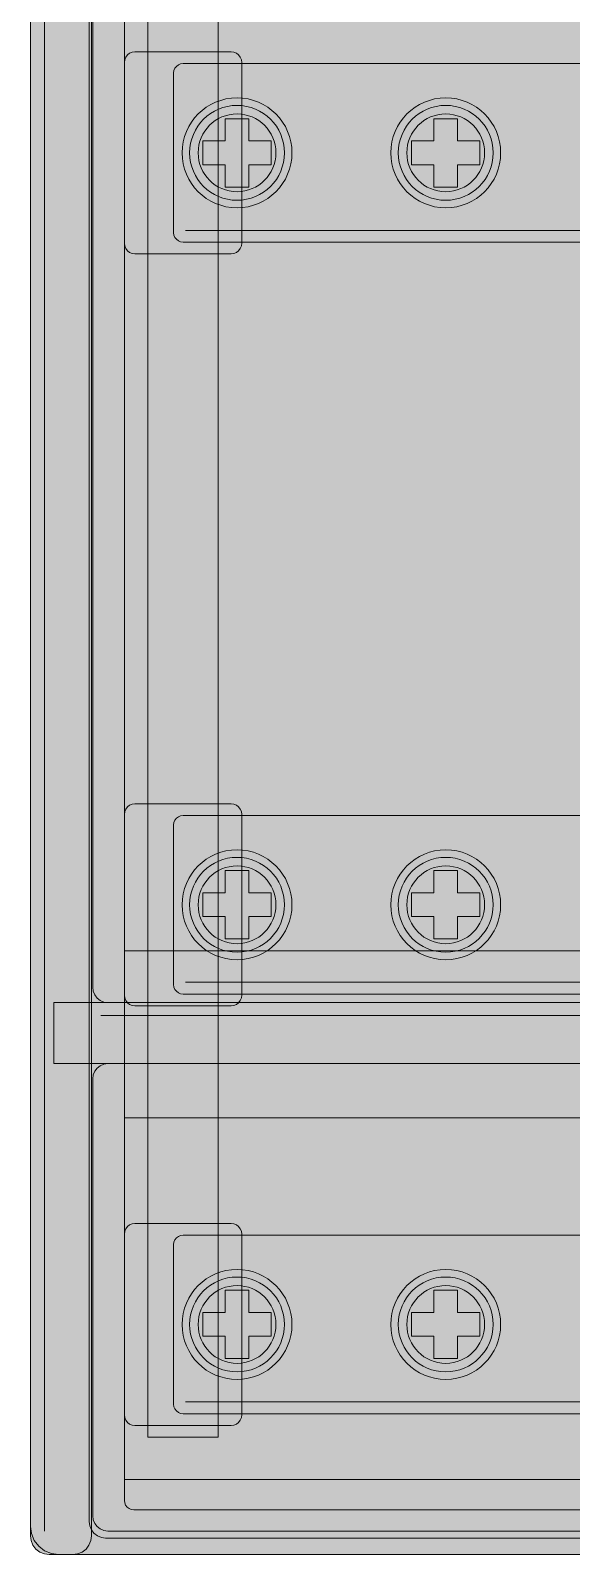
# Model space of a CAD drawing. Header units: millimetres. Extents: x 0 to 617, y -25 to 454.
# Drawn here: x 0 to 23, y 332.1 to 397 of the extents above; entities that cross this region are included whole.
import ezdxf

# ---------------------------------------------------------------- set-up
doc = ezdxf.new("R2010")
doc.units = ezdxf.units.MM
doc.layers.add('CP_DEVICES', color=7, linetype='Continuous')
for name, color, linetype, lineweight in [('EKF_DETAILS', 7, 'Continuous', 5), ('EKF_FILL', 7, 'Continuous', 5), ('EKF_OUTLINE', 7, 'Continuous', 13), ('EKF_TERMINALS', 7, 'Continuous', 5)]:
    doc.layers.add(name, color=color, linetype=linetype, lineweight=lineweight)

# ---------------------------------------------------------------- blocks, each defined once
blk = doc.blocks.new('EKF_CM_4x11')
at = {"layer": 'EKF_FILL', "true_color": 0xe3e8e5}
blk.add_hatch(color=254, dxfattribs=at).paths.add_polyline_path([(105.3, 88.1), (105.611, 88.059), (105.9, 87.939), (106.149, 87.749), (106.339, 87.5), (106.459, 87.211), (106.5, 86.9), (106.5, 1.2), (106.459, 0.889), (106.339, 0.6), (106.149, 0.351), (105.9, 0.161), (105.611, 0.041), (105.3, 0), (1.2, 0), (0.889, 0.041), (0.6, 0.161), (0.351, 0.351), (0.161, 0.6), (0.041, 0.889), (0, 1.2), (0, 86.9), (0.041, 87.211), (0.161, 87.5), (0.351, 87.749), (0.6, 87.939), (0.889, 88.059), (1.2, 88.1)])
at = {"layer": 'EKF_FILL', "true_color": 0xe4e9e6}
blk.add_hatch(color=254, dxfattribs=at).paths.add_polyline_path([(1.8, 87.7), (2.007, 87.673), (2.2, 87.593), (2.366, 87.466), (2.493, 87.3), (2.573, 87.107), (2.6, 86.9), (2.6, 0.8), (2.573, 0.593), (2.493, 0.4), (2.366, 0.234), (2.2, 0.107), (2.007, 0.027), (1.8, 0), (0.8, 0), (0.593, 0.027), (0.4, 0.107), (0.234, 0.234), (0.107, 0.4), (0.027, 0.593), (0, 0.8), (0, 86.9), (0.027, 87.107), (0.107, 87.3), (0.234, 87.466), (0.4, 87.593), (0.593, 87.673), (0.8, 87.7)])
at = {"layer": 'EKF_FILL', "true_color": 0x55564e}
blk.add_hatch(color=251, dxfattribs=at).paths.add_polyline_path([(103.3, 87.7), (103.481, 87.676), (103.65, 87.606), (103.795, 87.495), (103.906, 87.35), (103.976, 87.181), (104, 87), (104, 1.4), (103.976, 1.219), (103.906, 1.05), (103.795, 0.905), (103.65, 0.794), (103.481, 0.724), (103.3, 0.7), (3.2, 0.7), (3.019, 0.724), (2.85, 0.794), (2.705, 0.905), (2.594, 1.05), (2.524, 1.219), (2.5, 1.4), (2.5, 87), (2.524, 87.181), (2.594, 87.35), (2.705, 87.495), (2.85, 87.606), (3.019, 87.676), (3.2, 87.7)])
at = {"layer": 'EKF_FILL', "true_color": 0x66665a}
blk.add_hatch(color=251, dxfattribs=at).paths.add_polyline_path([(102.1, 86.5), (102.204, 86.486), (102.3, 86.446), (102.383, 86.383), (102.446, 86.3), (102.486, 86.204), (102.5, 86.1), (102.5, 2.3), (102.486, 2.196), (102.446, 2.1), (102.383, 2.017), (102.3, 1.954), (102.204, 1.914), (102.1, 1.9), (4.4, 1.9), (4.296, 1.914), (4.2, 1.954), (4.117, 2.017), (4.054, 2.1), (4.014, 2.196), (4, 2.3), (4, 86.1), (4.014, 86.204), (4.054, 86.3), (4.117, 86.383), (4.2, 86.446), (4.296, 86.486), (4.4, 86.5)])
at = {"layer": 'EKF_FILL', "true_color": 0x7d7d6d}
blk.add_hatch(color=8, dxfattribs=at).paths.add_polyline_path([(5, 83.7), (8, 83.7), (8, 5), (5, 5)])
at = {"layer": 'EKF_FILL', "true_color": 0x56594c}
for points in [[(8.55, 63.981), (8.666, 63.965), (8.775, 63.92), (8.868, 63.849), (8.94, 63.756), (8.985, 63.647), (9, 63.531), (9, 55.831), (8.985, 55.714), (8.94, 55.606), (8.868, 55.512), (8.775, 55.441), (8.666, 55.396), (8.55, 55.381), (4.45, 55.381), (4.334, 55.396), (4.225, 55.441), (4.132, 55.512), (4.06, 55.606), (4.015, 55.714), (4, 55.831), (4, 63.531), (4.015, 63.647), (4.06, 63.756), (4.132, 63.849), (4.225, 63.92), (4.334, 63.965), (4.45, 63.981)], [(8.55, 31.963), (8.666, 31.948), (8.775, 31.903), (8.868, 31.832), (8.94, 31.738), (8.985, 31.63), (9, 31.514), (9, 23.814), (8.985, 23.697), (8.94, 23.589), (8.868, 23.495), (8.775, 23.424), (8.666, 23.379), (8.55, 23.363), (4.45, 23.363), (4.334, 23.379), (4.225, 23.424), (4.132, 23.495), (4.06, 23.589), (4.015, 23.697), (4, 23.814), (4, 31.514), (4.015, 31.63), (4.06, 31.738), (4.132, 31.832), (4.225, 31.903), (4.334, 31.948), (4.45, 31.963)], [(8.55, 14.096), (8.666, 14.08), (8.775, 14.035), (8.868, 13.964), (8.94, 13.871), (8.985, 13.762), (9, 13.646), (9, 5.946), (8.985, 5.829), (8.94, 5.721), (8.868, 5.627), (8.775, 5.556), (8.666, 5.511), (8.55, 5.496), (4.45, 5.496), (4.334, 5.511), (4.225, 5.556), (4.132, 5.627), (4.06, 5.721), (4.015, 5.829), (4, 5.946), (4, 13.646), (4.015, 13.762), (4.06, 13.871), (4.132, 13.964), (4.225, 14.035), (4.334, 14.08), (4.45, 14.096)]]:
    blk.add_hatch(color=251, dxfattribs=at).paths.add_polyline_path(points)
at = {"layer": 'EKF_FILL', "true_color": 0x8b805d}
for points in [[(100, 63.481), (100.104, 63.467), (100.2, 63.427), (100.283, 63.363), (100.346, 63.281), (100.386, 63.184), (100.4, 63.081), (100.4, 56.281), (100.386, 56.177), (100.346, 56.081), (100.283, 55.998), (100.2, 55.934), (100.104, 55.894), (100, 55.881), (6.5, 55.881), (6.396, 55.894), (6.3, 55.934), (6.217, 55.998), (6.154, 56.081), (6.114, 56.177), (6.1, 56.281), (6.1, 63.081), (6.114, 63.184), (6.154, 63.281), (6.217, 63.363), (6.3, 63.427), (6.396, 63.467), (6.5, 63.481)], [(100, 31.463), (100.104, 31.45), (100.2, 31.41), (100.283, 31.346), (100.346, 31.264), (100.386, 31.167), (100.4, 31.064), (100.4, 24.264), (100.386, 24.16), (100.346, 24.064), (100.283, 23.981), (100.2, 23.917), (100.104, 23.877), (100, 23.863), (6.5, 23.863), (6.396, 23.877), (6.3, 23.917), (6.217, 23.981), (6.154, 24.064), (6.114, 24.16), (6.1, 24.264), (6.1, 31.064), (6.114, 31.167), (6.154, 31.264), (6.217, 31.346), (6.3, 31.41), (6.396, 31.45), (6.5, 31.463)], [(100, 13.596), (100.104, 13.582), (100.2, 13.542), (100.283, 13.478), (100.346, 13.396), (100.386, 13.299), (100.4, 13.196), (100.4, 6.396), (100.386, 6.292), (100.346, 6.196), (100.283, 6.113), (100.2, 6.049), (100.104, 6.009), (100, 5.996), (6.5, 5.996), (6.396, 6.009), (6.3, 6.049), (6.217, 6.113), (6.154, 6.196), (6.114, 6.292), (6.1, 6.396), (6.1, 13.196), (6.114, 13.299), (6.154, 13.396), (6.217, 13.478), (6.3, 13.542), (6.396, 13.582), (6.5, 13.596)]]:
    blk.add_hatch(color=45, dxfattribs=at).paths.add_polyline_path(points)
at = {"layer": 'EKF_FILL', "true_color": 0x625f4e}
for points in [[(11.14, 59.681), (11.12, 59.375), (11.06, 59.075), (10.962, 58.785), (10.826, 58.511), (10.656, 58.256), (10.455, 58.026), (10.225, 57.824), (9.97, 57.654), (9.695, 57.519), (9.406, 57.42), (9.105, 57.361), (8.8, 57.341), (8.495, 57.361), (8.194, 57.42), (7.905, 57.519), (7.63, 57.654), (7.375, 57.824), (7.145, 58.026), (6.944, 58.256), (6.774, 58.511), (6.638, 58.785), (6.54, 59.075), (6.48, 59.375), (6.46, 59.681), (6.48, 59.986), (6.54, 60.286), (6.638, 60.576), (6.774, 60.851), (6.944, 61.105), (7.145, 61.335), (7.375, 61.537), (7.63, 61.707), (7.905, 61.842), (8.194, 61.941), (8.495, 62.001), (8.8, 62.021), (9.105, 62.001), (9.406, 61.941), (9.695, 61.842), (9.97, 61.707), (10.225, 61.537), (10.455, 61.335), (10.656, 61.105), (10.826, 60.851), (10.962, 60.576), (11.06, 60.286), (11.12, 59.986)], [(20.03, 59.681), (20.01, 59.375), (19.95, 59.075), (19.852, 58.785), (19.716, 58.511), (19.546, 58.256), (19.345, 58.026), (19.115, 57.824), (18.86, 57.654), (18.585, 57.519), (18.296, 57.42), (17.995, 57.361), (17.69, 57.341), (17.385, 57.361), (17.084, 57.42), (16.795, 57.519), (16.52, 57.654), (16.265, 57.824), (16.035, 58.026), (15.834, 58.256), (15.664, 58.511), (15.528, 58.785), (15.43, 59.075), (15.37, 59.375), (15.35, 59.681), (15.37, 59.986), (15.43, 60.286), (15.528, 60.576), (15.664, 60.851), (15.834, 61.105), (16.035, 61.335), (16.265, 61.537), (16.52, 61.707), (16.795, 61.842), (17.084, 61.941), (17.385, 62.001), (17.69, 62.021), (17.995, 62.001), (18.296, 61.941), (18.585, 61.842), (18.86, 61.707), (19.115, 61.537), (19.345, 61.335), (19.546, 61.105), (19.716, 60.851), (19.852, 60.576), (19.95, 60.286), (20.01, 59.986)], [(11.14, 27.664), (11.12, 27.358), (11.06, 27.058), (10.962, 26.768), (10.826, 26.494), (10.656, 26.239), (10.455, 26.009), (10.225, 25.807), (9.97, 25.637), (9.695, 25.502), (9.406, 25.403), (9.105, 25.344), (8.8, 25.324), (8.495, 25.344), (8.194, 25.403), (7.905, 25.502), (7.63, 25.637), (7.375, 25.807), (7.145, 26.009), (6.944, 26.239), (6.774, 26.494), (6.638, 26.768), (6.54, 27.058), (6.48, 27.358), (6.46, 27.664), (6.48, 27.969), (6.54, 28.269), (6.638, 28.559), (6.774, 28.834), (6.944, 29.088), (7.145, 29.318), (7.375, 29.52), (7.63, 29.69), (7.905, 29.825), (8.194, 29.924), (8.495, 29.983), (8.8, 30.004), (9.105, 29.983), (9.406, 29.924), (9.695, 29.825), (9.97, 29.69), (10.225, 29.52), (10.455, 29.318), (10.656, 29.088), (10.826, 28.834), (10.962, 28.559), (11.06, 28.269), (11.12, 27.969)], [(20.03, 27.664), (20.01, 27.358), (19.95, 27.058), (19.852, 26.768), (19.716, 26.494), (19.546, 26.239), (19.345, 26.009), (19.115, 25.807), (18.86, 25.637), (18.585, 25.502), (18.296, 25.403), (17.995, 25.344), (17.69, 25.324), (17.385, 25.344), (17.084, 25.403), (16.795, 25.502), (16.52, 25.637), (16.265, 25.807), (16.035, 26.009), (15.834, 26.239), (15.664, 26.494), (15.528, 26.768), (15.43, 27.058), (15.37, 27.358), (15.35, 27.664), (15.37, 27.969), (15.43, 28.269), (15.528, 28.559), (15.664, 28.834), (15.834, 29.088), (16.035, 29.318), (16.265, 29.52), (16.52, 29.69), (16.795, 29.825), (17.084, 29.924), (17.385, 29.983), (17.69, 30.004), (17.995, 29.983), (18.296, 29.924), (18.585, 29.825), (18.86, 29.69), (19.115, 29.52), (19.345, 29.318), (19.546, 29.088), (19.716, 28.834), (19.852, 28.559), (19.95, 28.269), (20.01, 27.969)], [(11.14, 9.796), (11.12, 9.49), (11.06, 9.19), (10.962, 8.9), (10.826, 8.626), (10.656, 8.371), (10.455, 8.141), (10.225, 7.939), (9.97, 7.769), (9.695, 7.634), (9.406, 7.535), (9.105, 7.476), (8.8, 7.456), (8.495, 7.476), (8.194, 7.535), (7.905, 7.634), (7.63, 7.769), (7.375, 7.939), (7.145, 8.141), (6.944, 8.371), (6.774, 8.626), (6.638, 8.9), (6.54, 9.19), (6.48, 9.49), (6.46, 9.796), (6.48, 10.101), (6.54, 10.401), (6.638, 10.691), (6.774, 10.966), (6.944, 11.22), (7.145, 11.45), (7.375, 11.652), (7.63, 11.822), (7.905, 11.957), (8.194, 12.056), (8.495, 12.116), (8.8, 12.136), (9.105, 12.116), (9.406, 12.056), (9.695, 11.957), (9.97, 11.822), (10.225, 11.652), (10.455, 11.45), (10.656, 11.22), (10.826, 10.966), (10.962, 10.691), (11.06, 10.401), (11.12, 10.101)], [(20.03, 9.796), (20.01, 9.49), (19.95, 9.19), (19.852, 8.9), (19.716, 8.626), (19.546, 8.371), (19.345, 8.141), (19.115, 7.939), (18.86, 7.769), (18.585, 7.634), (18.296, 7.535), (17.995, 7.476), (17.69, 7.456), (17.385, 7.476), (17.084, 7.535), (16.795, 7.634), (16.52, 7.769), (16.265, 7.939), (16.035, 8.141), (15.834, 8.371), (15.664, 8.626), (15.528, 8.9), (15.43, 9.19), (15.37, 9.49), (15.35, 9.796), (15.37, 10.101), (15.43, 10.401), (15.528, 10.691), (15.664, 10.966), (15.834, 11.22), (16.035, 11.45), (16.265, 11.652), (16.52, 11.822), (16.795, 11.957), (17.084, 12.056), (17.385, 12.116), (17.69, 12.136), (17.995, 12.116), (18.296, 12.056), (18.585, 11.957), (18.86, 11.822), (19.115, 11.652), (19.345, 11.45), (19.546, 11.22), (19.716, 10.966), (19.852, 10.691), (19.95, 10.401), (20.01, 10.101)]]:
    blk.add_hatch(color=251, dxfattribs=at).paths.add_polyline_path(points)
at = {"layer": 'EKF_FILL', "true_color": 0x909087}
for points in [[(10.82, 59.681), (10.803, 59.417), (10.751, 59.158), (10.666, 58.908), (10.549, 58.671), (10.403, 58.451), (10.228, 58.252), (10.03, 58.078), (9.81, 57.931), (9.573, 57.814), (9.323, 57.729), (9.064, 57.678), (8.8, 57.661), (8.536, 57.678), (8.277, 57.729), (8.027, 57.814), (7.79, 57.931), (7.57, 58.078), (7.372, 58.252), (7.197, 58.451), (7.051, 58.671), (6.934, 58.908), (6.849, 59.158), (6.797, 59.417), (6.78, 59.681), (6.797, 59.944), (6.849, 60.203), (6.934, 60.454), (7.051, 60.691), (7.197, 60.91), (7.372, 61.109), (7.57, 61.283), (7.79, 61.43), (8.027, 61.547), (8.277, 61.632), (8.536, 61.683), (8.8, 61.701), (9.064, 61.683), (9.323, 61.632), (9.573, 61.547), (9.81, 61.43), (10.03, 61.283), (10.228, 61.109), (10.403, 60.91), (10.549, 60.691), (10.666, 60.454), (10.751, 60.203), (10.803, 59.944)], [(19.71, 59.681), (19.693, 59.417), (19.641, 59.158), (19.556, 58.908), (19.439, 58.671), (19.293, 58.451), (19.118, 58.252), (18.92, 58.078), (18.7, 57.931), (18.463, 57.814), (18.213, 57.729), (17.954, 57.678), (17.69, 57.661), (17.426, 57.678), (17.167, 57.729), (16.917, 57.814), (16.68, 57.931), (16.46, 58.078), (16.262, 58.252), (16.087, 58.451), (15.941, 58.671), (15.824, 58.908), (15.739, 59.158), (15.687, 59.417), (15.67, 59.681), (15.687, 59.944), (15.739, 60.203), (15.824, 60.454), (15.941, 60.691), (16.087, 60.91), (16.262, 61.109), (16.46, 61.283), (16.68, 61.43), (16.917, 61.547), (17.167, 61.632), (17.426, 61.683), (17.69, 61.701), (17.954, 61.683), (18.213, 61.632), (18.463, 61.547), (18.7, 61.43), (18.92, 61.283), (19.118, 61.109), (19.293, 60.91), (19.439, 60.691), (19.556, 60.454), (19.641, 60.203), (19.693, 59.944)], [(10.82, 27.664), (10.803, 27.4), (10.751, 27.141), (10.666, 26.89), (10.549, 26.654), (10.403, 26.434), (10.228, 26.235), (10.03, 26.061), (9.81, 25.914), (9.573, 25.797), (9.323, 25.712), (9.064, 25.661), (8.8, 25.643), (8.536, 25.661), (8.277, 25.712), (8.027, 25.797), (7.79, 25.914), (7.57, 26.061), (7.372, 26.235), (7.197, 26.434), (7.051, 26.654), (6.934, 26.89), (6.849, 27.141), (6.797, 27.4), (6.78, 27.664), (6.797, 27.927), (6.849, 28.186), (6.934, 28.437), (7.051, 28.674), (7.197, 28.893), (7.372, 29.092), (7.57, 29.266), (7.79, 29.413), (8.027, 29.53), (8.277, 29.615), (8.536, 29.666), (8.8, 29.684), (9.064, 29.666), (9.323, 29.615), (9.573, 29.53), (9.81, 29.413), (10.03, 29.266), (10.228, 29.092), (10.403, 28.893), (10.549, 28.674), (10.666, 28.437), (10.751, 28.186), (10.803, 27.927)], [(19.71, 27.664), (19.693, 27.4), (19.641, 27.141), (19.556, 26.89), (19.439, 26.654), (19.293, 26.434), (19.118, 26.235), (18.92, 26.061), (18.7, 25.914), (18.463, 25.797), (18.213, 25.712), (17.954, 25.661), (17.69, 25.643), (17.426, 25.661), (17.167, 25.712), (16.917, 25.797), (16.68, 25.914), (16.46, 26.061), (16.262, 26.235), (16.087, 26.434), (15.941, 26.654), (15.824, 26.89), (15.739, 27.141), (15.687, 27.4), (15.67, 27.664), (15.687, 27.927), (15.739, 28.186), (15.824, 28.437), (15.941, 28.674), (16.087, 28.893), (16.262, 29.092), (16.46, 29.266), (16.68, 29.413), (16.917, 29.53), (17.167, 29.615), (17.426, 29.666), (17.69, 29.684), (17.954, 29.666), (18.213, 29.615), (18.463, 29.53), (18.7, 29.413), (18.92, 29.266), (19.118, 29.092), (19.293, 28.893), (19.439, 28.674), (19.556, 28.437), (19.641, 28.186), (19.693, 27.927)], [(10.82, 9.796), (10.803, 9.532), (10.751, 9.273), (10.666, 9.023), (10.549, 8.786), (10.403, 8.566), (10.228, 8.367), (10.03, 8.193), (9.81, 8.046), (9.573, 7.929), (9.323, 7.844), (9.064, 7.793), (8.8, 7.776), (8.536, 7.793), (8.277, 7.844), (8.027, 7.929), (7.79, 8.046), (7.57, 8.193), (7.372, 8.367), (7.197, 8.566), (7.051, 8.786), (6.934, 9.023), (6.849, 9.273), (6.797, 9.532), (6.78, 9.796), (6.797, 10.059), (6.849, 10.318), (6.934, 10.569), (7.051, 10.806), (7.197, 11.025), (7.372, 11.224), (7.57, 11.398), (7.79, 11.545), (8.027, 11.662), (8.277, 11.747), (8.536, 11.798), (8.8, 11.816), (9.064, 11.798), (9.323, 11.747), (9.573, 11.662), (9.81, 11.545), (10.03, 11.398), (10.228, 11.224), (10.403, 11.025), (10.549, 10.806), (10.666, 10.569), (10.751, 10.318), (10.803, 10.059)], [(19.71, 9.796), (19.693, 9.532), (19.641, 9.273), (19.556, 9.023), (19.439, 8.786), (19.293, 8.566), (19.118, 8.367), (18.92, 8.193), (18.7, 8.046), (18.463, 7.929), (18.213, 7.844), (17.954, 7.793), (17.69, 7.776), (17.426, 7.793), (17.167, 7.844), (16.917, 7.929), (16.68, 8.046), (16.46, 8.193), (16.262, 8.367), (16.087, 8.566), (15.941, 8.786), (15.824, 9.023), (15.739, 9.273), (15.687, 9.532), (15.67, 9.796), (15.687, 10.059), (15.739, 10.318), (15.824, 10.569), (15.941, 10.806), (16.087, 11.025), (16.262, 11.224), (16.46, 11.398), (16.68, 11.545), (16.917, 11.662), (17.167, 11.747), (17.426, 11.798), (17.69, 11.816), (17.954, 11.798), (18.213, 11.747), (18.463, 11.662), (18.7, 11.545), (18.92, 11.398), (19.118, 11.224), (19.293, 11.025), (19.439, 10.806), (19.556, 10.569), (19.641, 10.318), (19.693, 10.059)]]:
    blk.add_hatch(color=252, dxfattribs=at).paths.add_polyline_path(points)
at = {"layer": 'EKF_FILL', "true_color": 0x797d75}
for points in [[(10.456, 59.681), (10.442, 59.464), (10.4, 59.252), (10.33, 59.047), (10.234, 58.852), (10.114, 58.672), (9.971, 58.509), (9.808, 58.366), (9.628, 58.246), (9.434, 58.15), (9.229, 58.081), (9.016, 58.038), (8.8, 58.024), (8.584, 58.038), (8.371, 58.081), (8.166, 58.15), (7.972, 58.246), (7.792, 58.366), (7.629, 58.509), (7.486, 58.672), (7.366, 58.852), (7.27, 59.047), (7.2, 59.252), (7.158, 59.464), (7.144, 59.681), (7.158, 59.897), (7.2, 60.109), (7.27, 60.314), (7.366, 60.509), (7.486, 60.689), (7.629, 60.852), (7.792, 60.995), (7.972, 61.115), (8.166, 61.211), (8.371, 61.281), (8.584, 61.323), (8.8, 61.337), (9.016, 61.323), (9.229, 61.281), (9.434, 61.211), (9.628, 61.115), (9.808, 60.995), (9.971, 60.852), (10.114, 60.689), (10.234, 60.509), (10.33, 60.314), (10.4, 60.109), (10.442, 59.897)], [(19.346, 59.681), (19.332, 59.464), (19.29, 59.252), (19.22, 59.047), (19.124, 58.852), (19.004, 58.672), (18.861, 58.509), (18.698, 58.366), (18.518, 58.246), (18.324, 58.15), (18.119, 58.081), (17.906, 58.038), (17.69, 58.024), (17.474, 58.038), (17.261, 58.081), (17.056, 58.15), (16.862, 58.246), (16.682, 58.366), (16.519, 58.509), (16.376, 58.672), (16.256, 58.852), (16.16, 59.047), (16.09, 59.252), (16.048, 59.464), (16.034, 59.681), (16.048, 59.897), (16.09, 60.109), (16.16, 60.314), (16.256, 60.509), (16.376, 60.689), (16.519, 60.852), (16.682, 60.995), (16.862, 61.115), (17.056, 61.211), (17.261, 61.281), (17.474, 61.323), (17.69, 61.337), (17.906, 61.323), (18.119, 61.281), (18.324, 61.211), (18.518, 61.115), (18.698, 60.995), (18.861, 60.852), (19.004, 60.689), (19.124, 60.509), (19.22, 60.314), (19.29, 60.109), (19.332, 59.897)], [(10.456, 27.664), (10.442, 27.447), (10.4, 27.235), (10.33, 27.03), (10.234, 26.835), (10.114, 26.655), (9.971, 26.492), (9.808, 26.349), (9.628, 26.229), (9.434, 26.133), (9.229, 26.064), (9.016, 26.021), (8.8, 26.007), (8.584, 26.021), (8.371, 26.064), (8.166, 26.133), (7.972, 26.229), (7.792, 26.349), (7.629, 26.492), (7.486, 26.655), (7.366, 26.835), (7.27, 27.03), (7.2, 27.235), (7.158, 27.447), (7.144, 27.664), (7.158, 27.88), (7.2, 28.092), (7.27, 28.297), (7.366, 28.492), (7.486, 28.672), (7.629, 28.835), (7.792, 28.978), (7.972, 29.098), (8.166, 29.194), (8.371, 29.263), (8.584, 29.306), (8.8, 29.32), (9.016, 29.306), (9.229, 29.263), (9.434, 29.194), (9.628, 29.098), (9.808, 28.978), (9.971, 28.835), (10.114, 28.672), (10.234, 28.492), (10.33, 28.297), (10.4, 28.092), (10.442, 27.88)], [(19.346, 27.664), (19.332, 27.447), (19.29, 27.235), (19.22, 27.03), (19.124, 26.835), (19.004, 26.655), (18.861, 26.492), (18.698, 26.349), (18.518, 26.229), (18.324, 26.133), (18.119, 26.064), (17.906, 26.021), (17.69, 26.007), (17.474, 26.021), (17.261, 26.064), (17.056, 26.133), (16.862, 26.229), (16.682, 26.349), (16.519, 26.492), (16.376, 26.655), (16.256, 26.835), (16.16, 27.03), (16.09, 27.235), (16.048, 27.447), (16.034, 27.664), (16.048, 27.88), (16.09, 28.092), (16.16, 28.297), (16.256, 28.492), (16.376, 28.672), (16.519, 28.835), (16.682, 28.978), (16.862, 29.098), (17.056, 29.194), (17.261, 29.263), (17.474, 29.306), (17.69, 29.32), (17.906, 29.306), (18.119, 29.263), (18.324, 29.194), (18.518, 29.098), (18.698, 28.978), (18.861, 28.835), (19.004, 28.672), (19.124, 28.492), (19.22, 28.297), (19.29, 28.092), (19.332, 27.88)], [(10.456, 9.796), (10.442, 9.579), (10.4, 9.367), (10.33, 9.162), (10.234, 8.967), (10.114, 8.787), (9.971, 8.624), (9.808, 8.481), (9.628, 8.361), (9.434, 8.265), (9.229, 8.196), (9.016, 8.153), (8.8, 8.139), (8.584, 8.153), (8.371, 8.196), (8.166, 8.265), (7.972, 8.361), (7.792, 8.481), (7.629, 8.624), (7.486, 8.787), (7.366, 8.967), (7.27, 9.162), (7.2, 9.367), (7.158, 9.579), (7.144, 9.796), (7.158, 10.012), (7.2, 10.224), (7.27, 10.429), (7.366, 10.624), (7.486, 10.804), (7.629, 10.967), (7.792, 11.11), (7.972, 11.23), (8.166, 11.326), (8.371, 11.396), (8.584, 11.438), (8.8, 11.452), (9.016, 11.438), (9.229, 11.396), (9.434, 11.326), (9.628, 11.23), (9.808, 11.11), (9.971, 10.967), (10.114, 10.804), (10.234, 10.624), (10.33, 10.429), (10.4, 10.224), (10.442, 10.012)], [(19.346, 9.796), (19.332, 9.579), (19.29, 9.367), (19.22, 9.162), (19.124, 8.967), (19.004, 8.787), (18.861, 8.624), (18.698, 8.481), (18.518, 8.361), (18.324, 8.265), (18.119, 8.196), (17.906, 8.153), (17.69, 8.139), (17.474, 8.153), (17.261, 8.196), (17.056, 8.265), (16.862, 8.361), (16.682, 8.481), (16.519, 8.624), (16.376, 8.787), (16.256, 8.967), (16.16, 9.162), (16.09, 9.367), (16.048, 9.579), (16.034, 9.796), (16.048, 10.012), (16.09, 10.224), (16.16, 10.429), (16.256, 10.624), (16.376, 10.804), (16.519, 10.967), (16.682, 11.11), (16.862, 11.23), (17.056, 11.326), (17.261, 11.396), (17.474, 11.438), (17.69, 11.452), (17.906, 11.438), (18.119, 11.396), (18.324, 11.326), (18.518, 11.23), (18.698, 11.11), (18.861, 10.967), (19.004, 10.804), (19.124, 10.624), (19.22, 10.429), (19.29, 10.224), (19.332, 10.012)]]:
    blk.add_hatch(color=8, dxfattribs=at).paths.add_polyline_path(points)
at = {"layer": 'EKF_FILL', "true_color": 0x40473f}
for points in [[(8.295, 61.135), (9.305, 61.135), (9.305, 60.186), (10.254, 60.186), (10.254, 59.176), (9.305, 59.176), (9.305, 58.226), (8.295, 58.226), (8.295, 59.176), (7.346, 59.176), (7.346, 60.186), (8.295, 60.186)], [(17.185, 61.135), (18.195, 61.135), (18.195, 60.186), (19.144, 60.186), (19.144, 59.176), (18.195, 59.176), (18.195, 58.226), (17.185, 58.226), (17.185, 59.176), (16.236, 59.176), (16.236, 60.186), (17.185, 60.186)], [(8.295, 29.118), (9.305, 29.118), (9.305, 28.169), (10.254, 28.169), (10.254, 27.159), (9.305, 27.159), (9.305, 26.209), (8.295, 26.209), (8.295, 27.159), (7.346, 27.159), (7.346, 28.169), (8.295, 28.169)], [(17.185, 29.118), (18.195, 29.118), (18.195, 28.169), (19.144, 28.169), (19.144, 27.159), (18.195, 27.159), (18.195, 26.209), (17.185, 26.209), (17.185, 27.159), (16.236, 27.159), (16.236, 28.169), (17.185, 28.169)], [(8.295, 11.25), (9.305, 11.25), (9.305, 10.301), (10.254, 10.301), (10.254, 9.291), (9.305, 9.291), (9.305, 8.341), (8.295, 8.341), (8.295, 9.291), (7.346, 9.291), (7.346, 10.301), (8.295, 10.301)], [(17.185, 11.25), (18.195, 11.25), (18.195, 10.301), (19.144, 10.301), (19.144, 9.291), (18.195, 9.291), (18.195, 8.341), (17.185, 8.341), (17.185, 9.291), (16.236, 9.291), (16.236, 10.301), (17.185, 10.301)]]:
    blk.add_hatch(color=69, dxfattribs=at).paths.add_polyline_path(points)
at = {"layer": 'EKF_FILL', "true_color": 0x454a40}
blk.add_hatch(color=69, dxfattribs=at).paths.add_polyline_path([(22.45, 61.2), (84.05, 61.2), (84.05, 31.7), (22.45, 31.7)])
at = {"layer": 'EKF_FILL', "true_color": 0x383e35}
for points in [[(3.1, 25.5), (103.4, 25.5), (103.4, 24), (3.1, 24)], [(3.1, 3), (103.4, 3), (103.4, 1.5), (3.1, 1.5)]]:
    blk.add_hatch(color=250, dxfattribs=at).paths.add_polyline_path(points)
at = {"layer": 'EKF_FILL', "true_color": 0x343930}
blk.add_hatch(color=250, dxfattribs=at).paths.add_polyline_path([(1, 23.5), (105.5, 23.5), (105.5, 20.9), (1, 20.9)])
at = {"layer": 'EKF_FILL', "true_color": 0x8b8e81}
blk.add_hatch(color=252, dxfattribs=at).paths.add_polyline_path([(3.3, 20.1), (103.2, 20.1), (103.2, 18.9), (3.3, 18.9)])
at = {"layer": 'EKF_DETAILS', "color": 7, "lineweight": 5, "true_color": 0xffffff}
blk.add_line((0.6, 86.7), (0.6, 1), dxfattribs=at)
at = {"layer": 'EKF_DETAILS', "color": 252, "lineweight": 5, "true_color": 0x9a9d8e}
for p, q in [((4, 25.7), (102.5, 25.7)), ((4, 3.2), (102.5, 3.2))]:
    blk.add_line(p, q, dxfattribs=at)
at = {"layer": 'EKF_DETAILS', "color": 252, "lineweight": 5, "true_color": 0x8b9083}
blk.add_line((3, 22.95), (103.5, 22.95), dxfattribs=at)
at = {"layer": 'EKF_DETAILS', "color": 253, "lineweight": 5, "true_color": 0xacafa4}
blk.add_line((4, 18.6), (102.5, 18.6), dxfattribs=at)
at = {"layer": 'EKF_DETAILS', "color": 251, "lineweight": 5, "true_color": 0x485046}
blk.add_lwpolyline([(2.6, 86.9), (2.6, 0.8), (2.573, 0.593), (2.493, 0.4), (2.366, 0.234), (2.2, 0.107), (2.007, 0.027), (1.8, 0), (0.8, 0), (0.593, 0.027), (0.4, 0.107), (0.234, 0.234), (0.107, 0.4), (0.027, 0.593), (0, 0.8), (0, 86.9)], dxfattribs=at)
at = {"layer": 'EKF_DETAILS', "color": 250, "lineweight": 5, "true_color": 0x282d29}
blk.add_lwpolyline([(103.3, 0.7), (3.2, 0.7), (3.019, 0.724), (2.85, 0.794), (2.705, 0.905), (2.594, 1.05), (2.524, 1.219), (2.5, 1.4), (2.5, 87), (2.524, 87.181), (2.594, 87.35), (2.705, 87.495), (2.85, 87.606), (3.019, 87.676), (3.2, 87.7), (103.3, 87.7)], dxfattribs=at)
at = {"layer": 'EKF_DETAILS', "color": 252, "lineweight": 5, "true_color": 0x8e9188}
blk.add_lwpolyline([(102.1, 1.9), (4.4, 1.9), (4.296, 1.914), (4.2, 1.954), (4.117, 2.017), (4.054, 2.1), (4.014, 2.196), (4, 2.3), (4, 86.1), (4.014, 86.204), (4.054, 86.3), (4.117, 86.383), (4.2, 86.446), (4.296, 86.486), (4.4, 86.5), (102.1, 86.5)], dxfattribs=at)
at = {"layer": 'EKF_DETAILS', "color": 59, "lineweight": 5, "true_color": 0x484d42}
blk.add_lwpolyline([(5, 83.7), (8, 83.7), (8, 5), (5, 5)], close=True, dxfattribs=at)
at = {"layer": 'EKF_DETAILS', "color": 250, "lineweight": 5, "true_color": 0x30372f}
for points in [[(103.2, 23.5), (3.3, 23.5), (3.132, 23.522), (2.975, 23.587), (2.84, 23.69), (2.737, 23.825), (2.672, 23.982), (2.65, 24.15), (2.65, 67.45), (2.672, 67.618), (2.737, 67.775), (2.84, 67.91), (2.975, 68.013), (3.132, 68.078), (3.3, 68.1), (103.2, 68.1)], [(103.2, 1), (3.3, 1), (3.132, 1.022), (2.975, 1.087), (2.84, 1.19), (2.737, 1.325), (2.672, 1.482), (2.65, 1.65), (2.65, 20.25), (2.672, 20.418), (2.737, 20.575), (2.84, 20.71), (2.975, 20.813), (3.132, 20.878), (3.3, 20.9), (103.2, 20.9)]]:
    blk.add_lwpolyline(points, dxfattribs=at)
at = {"layer": 'EKF_DETAILS', "color": 69, "lineweight": 5, "true_color": 0x40463b}
for points in [[(8.55, 63.981), (8.666, 63.965), (8.775, 63.92), (8.868, 63.849), (8.94, 63.756), (8.985, 63.647), (9, 63.531), (9, 55.831), (8.985, 55.714), (8.94, 55.606), (8.868, 55.512), (8.775, 55.441), (8.666, 55.396), (8.55, 55.381), (4.45, 55.381), (4.334, 55.396), (4.225, 55.441), (4.132, 55.512), (4.06, 55.606), (4.015, 55.714), (4, 55.831), (4, 63.531), (4.015, 63.647), (4.06, 63.756), (4.132, 63.849), (4.225, 63.92), (4.334, 63.965), (4.45, 63.981)], [(8.55, 31.963), (8.666, 31.948), (8.775, 31.903), (8.868, 31.832), (8.94, 31.738), (8.985, 31.63), (9, 31.514), (9, 23.814), (8.985, 23.697), (8.94, 23.589), (8.868, 23.495), (8.775, 23.424), (8.666, 23.379), (8.55, 23.363), (4.45, 23.363), (4.334, 23.379), (4.225, 23.424), (4.132, 23.495), (4.06, 23.589), (4.015, 23.697), (4, 23.814), (4, 31.514), (4.015, 31.63), (4.06, 31.738), (4.132, 31.832), (4.225, 31.903), (4.334, 31.948), (4.45, 31.963)], [(8.55, 14.096), (8.666, 14.08), (8.775, 14.035), (8.868, 13.964), (8.94, 13.871), (8.985, 13.762), (9, 13.646), (9, 5.946), (8.985, 5.829), (8.94, 5.721), (8.868, 5.627), (8.775, 5.556), (8.666, 5.511), (8.55, 5.496), (4.45, 5.496), (4.334, 5.511), (4.225, 5.556), (4.132, 5.627), (4.06, 5.721), (4.015, 5.829), (4, 5.946), (4, 13.646), (4.015, 13.762), (4.06, 13.871), (4.132, 13.964), (4.225, 14.035), (4.334, 14.08), (4.45, 14.096)]]:
    blk.add_lwpolyline(points, close=True, dxfattribs=at)
at = {"layer": 'EKF_DETAILS', "color": 250, "lineweight": 5, "true_color": 0x292f28}
blk.add_lwpolyline([(1, 23.5), (105.5, 23.5), (105.5, 20.9), (1, 20.9)], close=True, dxfattribs=at)
at = {"layer": 'EKF_OUTLINE', "color": 250, "lineweight": 13, "true_color": 0x303733}
blk.add_lwpolyline([(105.3, 0), (1.2, 0), (0.889, 0.041), (0.6, 0.161), (0.351, 0.351), (0.161, 0.6), (0.041, 0.889), (0, 1.2), (0, 86.9), (0.041, 87.211), (0.161, 87.5), (0.351, 87.749), (0.6, 87.939), (0.889, 88.059), (1.2, 88.1), (105.3, 88.1)], dxfattribs=at)
at = {"layer": 'EKF_TERMINALS', "color": 33, "lineweight": 5, "true_color": 0xb1a078}
for p, q in [((6.6, 56.381), (99.9, 56.381)), ((6.6, 24.363), (99.9, 24.363)), ((6.6, 6.496), (99.9, 6.496))]:
    blk.add_line(p, q, dxfattribs=at)
at = {"layer": 'EKF_TERMINALS', "color": 59, "lineweight": 5, "true_color": 0x4b4e3f}
for points in [[(100, 55.881), (6.5, 55.881), (6.396, 55.894), (6.3, 55.934), (6.217, 55.998), (6.154, 56.081), (6.114, 56.177), (6.1, 56.281), (6.1, 63.081), (6.114, 63.184), (6.154, 63.281), (6.217, 63.363), (6.3, 63.427), (6.396, 63.467), (6.5, 63.481), (100, 63.481)], [(100, 23.863), (6.5, 23.863), (6.396, 23.877), (6.3, 23.917), (6.217, 23.981), (6.154, 24.064), (6.114, 24.16), (6.1, 24.264), (6.1, 31.064), (6.114, 31.167), (6.154, 31.264), (6.217, 31.346), (6.3, 31.41), (6.396, 31.45), (6.5, 31.463), (100, 31.463)], [(100, 5.996), (6.5, 5.996), (6.396, 6.009), (6.3, 6.049), (6.217, 6.113), (6.154, 6.196), (6.114, 6.292), (6.1, 6.396), (6.1, 13.196), (6.114, 13.299), (6.154, 13.396), (6.217, 13.478), (6.3, 13.542), (6.396, 13.582), (6.5, 13.596), (100, 13.596)]]:
    blk.add_lwpolyline(points, dxfattribs=at)
at = {"layer": 'EKF_TERMINALS', "color": 250, "lineweight": 5, "true_color": 0x333a33}
for points in [[(8.295, 61.135), (9.305, 61.135), (9.305, 60.186), (10.254, 60.186), (10.254, 59.176), (9.305, 59.176), (9.305, 58.226), (8.295, 58.226), (8.295, 59.176), (7.346, 59.176), (7.346, 60.186), (8.295, 60.186)], [(17.185, 61.135), (18.195, 61.135), (18.195, 60.186), (19.144, 60.186), (19.144, 59.176), (18.195, 59.176), (18.195, 58.226), (17.185, 58.226), (17.185, 59.176), (16.236, 59.176), (16.236, 60.186), (17.185, 60.186)], [(8.295, 29.118), (9.305, 29.118), (9.305, 28.169), (10.254, 28.169), (10.254, 27.159), (9.305, 27.159), (9.305, 26.209), (8.295, 26.209), (8.295, 27.159), (7.346, 27.159), (7.346, 28.169), (8.295, 28.169)], [(17.185, 29.118), (18.195, 29.118), (18.195, 28.169), (19.144, 28.169), (19.144, 27.159), (18.195, 27.159), (18.195, 26.209), (17.185, 26.209), (17.185, 27.159), (16.236, 27.159), (16.236, 28.169), (17.185, 28.169)], [(8.295, 11.25), (9.305, 11.25), (9.305, 10.301), (10.254, 10.301), (10.254, 9.291), (9.305, 9.291), (9.305, 8.341), (8.295, 8.341), (8.295, 9.291), (7.346, 9.291), (7.346, 10.301), (8.295, 10.301)], [(17.185, 11.25), (18.195, 11.25), (18.195, 10.301), (19.144, 10.301), (19.144, 9.291), (18.195, 9.291), (18.195, 8.341), (17.185, 8.341), (17.185, 9.291), (16.236, 9.291), (16.236, 10.301), (17.185, 10.301)]]:
    blk.add_lwpolyline(points, close=True, dxfattribs=at)
at = {"layer": 'EKF_TERMINALS', "color": 250, "lineweight": 5, "true_color": 0x383a35}
for centre, radius in [((8.8, 59.681), 2.34), ((8.8, 59.681), 2.02), ((17.69, 59.681), 2.34), ((17.69, 59.681), 2.02), ((8.8, 59.681), 1.656), ((17.69, 59.681), 1.656), ((8.8, 27.664), 2.34), ((17.69, 27.664), 2.34), ((8.8, 27.664), 2.02), ((8.8, 27.664), 1.656), ((17.69, 27.664), 2.02), ((17.69, 27.664), 1.656), ((8.8, 9.796), 2.34), ((8.8, 9.796), 2.02), ((17.69, 9.796), 2.34), ((17.69, 9.796), 2.02), ((8.8, 9.796), 1.656), ((17.69, 9.796), 1.656)]:
    blk.add_circle(centre, radius, dxfattribs=at)
blk = doc.blocks.new('CP_LAYOUT_248707390')
at = {"layer": 'CP_DEVICES'}
blk.add_blockref('EKF_CM_4x11', (0, 332.15), dxfattribs=at)

msp = doc.modelspace()

# ---------------------------------------------------------------- block references
at = {"layer": 'CP_DEVICES'}
msp.add_blockref('CP_LAYOUT_248707390', (0, 0), dxfattribs=at)

doc.saveas('drawing.dxf')
